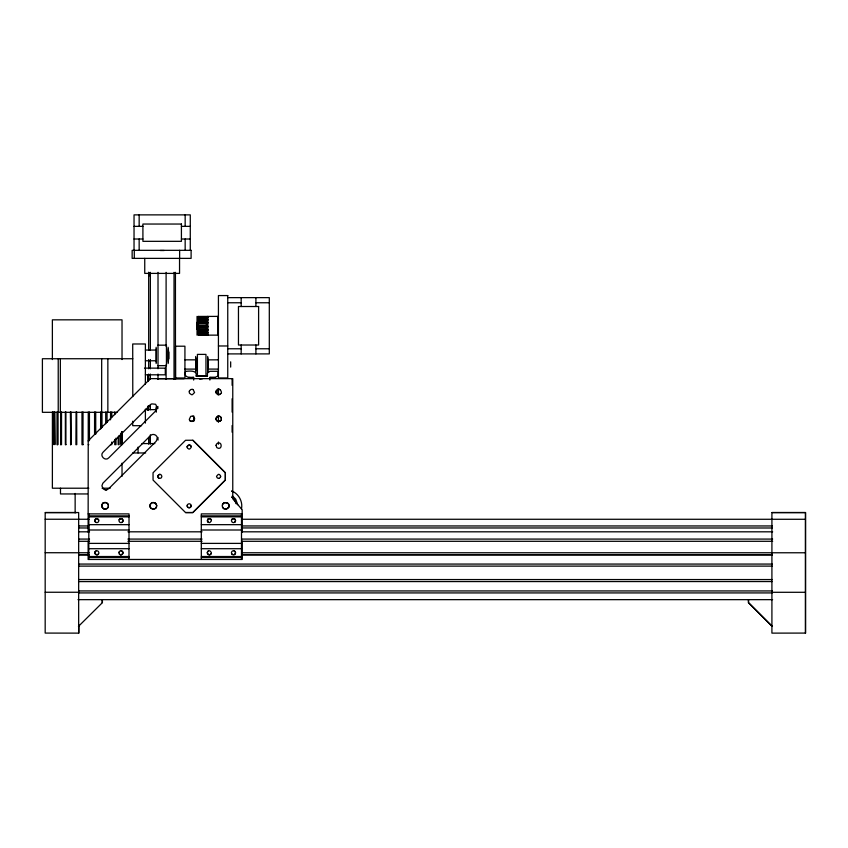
<?xml version="1.0" encoding="UTF-8"?>
<svg xmlns="http://www.w3.org/2000/svg" width="848" height="848" viewBox="0 0 848 848"><rect width="100%" height="100%" fill="white"/><g stroke="black" fill="none" stroke-linecap="round" stroke-linejoin="round"><path stroke-width="1.27" d="M190.037 421.085L193.694 421.106M196.111 376.046L207.453 375.961L196.111 376.046C197.754 369.929 189.03 371 185.595 371.403M214.745 377.381L209.88 377.434L214.745 377.466L217.968 376.046L217.968 371.307L209.859 371.307L207.389 373.152L207.453 376.056M216.039 392.274L216.123 392.539A8.904 8.904 0 0 0 216.229 393.037L217.968 394.68L217.968 388.755M148.729 437.473L148.676 444.076L148.676 437.473M156.668 505.8C156.753 511.238 147.711 509.107 150.361 504.221C152.11 500.458 158.11 503.362 156.435 507.04M216.039 419.113L217.226 421.085L219.717 421.35A9.869 9.869 0 0 0 220.003 421.212L221.254 419.802L221.254 417.873M216.07 418.827L216.187 418.053M207.824 326.83L207.431 327.042C205.545 326.416 206.594 329.628 207.824 329.681M198.443 323.152L207.824 323.152L206.52 324L206.477 325.017L206.52 325.759L207.824 326.162L198.443 326.204M207.824 319.982L206.53 321.297L206.509 322.653M102.926 503.214L101.728 505.8L103.244 508.599M198.443 320.396L206.52 320.396L207.824 317.64L198.443 317.534M228.748 507.083C230.879 502.175 222.197 500.702 222.303 505.8C222.197 510.994 230.9 509.351 228.769 504.507M241.457 509.023C243.037 501.73 238.776 493.78 231.854 491.034L233.274 491.702L231.843 491.034M216.081 418.318L216.123 419.347A2.894 2.894 0 0 0 216.378 420.089L216.399 420.205M106.943 508.62C110.611 506.426 106.806 500.373 103.223 503.002A2.883 2.883 0 0 0 102.491 503.67L102.12 504.221M189.295 391.49L189.295 392.539A2.904 2.904 0 0 0 189.549 393.281L191.394 394.649A3.169 3.169 0 0 0 192.443 394.649L194.552 392.539L193.185 389.645M216.039 391.755L216.685 390.271A9.699 9.699 0 0 1 217.014 389.953A8.045 8.045 0 0 1 217.448 389.645C221.095 387.451 222.07 393.981 221.116 393.281M220.554 476.809L220.554 476.014M206.499 333.349L207.824 335.066L206.923 333.815M122.918 521.001L122.631 521.743M119.049 552.207L119.006 552.398A1.813 1.813 0 0 0 119.006 553.182L119.536 554.189A1.696 1.696 0 0 0 120.003 554.528L120.787 554.793A1.77 1.77 0 0 0 121.37 554.762L122.949 553.182A1.813 1.813 0 0 0 122.949 552.398L121.561 550.871M187.281 446.472L187.429 447.977L188.616 448.952A1.813 1.813 0 0 0 189.782 448.952L191.171 447.415A1.707 1.707 0 0 0 191.171 446.663L190.471 445.476M157.887 475.834L157.887 477A1.961 1.961 0 0 0 159.223 478.336L160.76 478.187A1.685 1.685 0 0 0 161.364 477.689L161.777 476.809A1.77 1.77 0 0 0 161.809 476.226L161.364 475.145A1.707 1.707 0 0 0 160.929 474.753L160.208 474.445A1.707 1.707 0 0 0 159.456 474.445L157.834 476.014A1.834 1.834 0 0 0 157.919 477M108.385 506.468L108.067 507.39A3.498 3.498 0 0 1 107.23 508.397L105.078 509.182L102.958 508.418M101.792 505.143L101.983 504.507L102.014 507.083M222.367 505.154L222.558 504.518M187.281 505.228C186.295 509.012 192.92 508.037 190.864 504.687A1.707 1.707 0 0 0 190.471 504.253L189.581 503.829A1.77 1.77 0 0 0 188.807 503.829L187.927 504.253A1.685 1.685 0 0 0 187.429 504.857L187.217 505.408A1.961 1.961 0 0 0 187.525 506.913L188.256 507.549A1.59 1.59 0 0 0 188.807 507.74A1.802 1.802 0 0 0 189.592 507.751A1.59 1.59 0 0 0 190.143 507.549L191.171 506.171A1.802 1.802 0 0 0 191.171 505.408M98.686 553.564L98.792 553.182A1.802 1.802 0 0 0 98.792 552.398L98.368 551.518A1.685 1.685 0 0 0 97.764 551.02L97.403 550.871A1.813 1.813 0 0 0 96.428 550.808C92.146 552.313 97.552 556.754 98.601 553.733A2.184 2.184 0 0 1 98.389 554.041L97.764 554.56M119.112 519.824L118.974 520.396A1.77 1.77 0 0 0 119.006 520.979L119.557 522.018A1.696 1.696 0 0 0 120.024 522.368L120.787 522.601A1.823 1.823 0 0 0 121.561 522.516L122.653 521.721A1.77 1.77 0 0 0 122.949 520.206L122.653 519.474A1.707 1.707 0 0 0 122.25 519.04L121.37 518.626A1.77 1.77 0 0 0 120.787 518.594L119.197 519.644M211.205 553.532L211.3 553.182A1.802 1.802 0 0 0 211.3 552.398L209.912 550.871A1.813 1.813 0 0 0 208.947 550.808L208.226 551.105A3.604 3.604 0 0 0 207.919 551.348C205.905 553.225 209.265 556.246 210.908 554.041A2.109 2.109 0 0 0 211.184 553.596L210.283 554.56M216.219 417.873L218.031 416.251M187.281 446.451L188.807 445.062A1.77 1.77 0 0 1 189.581 445.062L190.143 445.285A1.696 1.696 0 0 1 190.62 445.635M235.14 521.743L235.437 521.001A1.77 1.77 0 0 0 235.437 520.227L235.256 519.644A1.685 1.685 0 0 0 234.758 519.04L232.522 518.849A1.696 1.696 0 0 0 232.045 519.199L231.483 520.396A1.77 1.77 0 0 0 231.515 520.979L232.066 522.018A1.696 1.696 0 0 0 232.543 522.368L233.094 522.569A1.834 1.834 0 0 0 234.069 522.516L235.161 521.721M235.341 521.361L235.415 521.181A1.802 1.802 0 0 0 235.5 520.396L235.14 519.495A2.491 2.491 0 0 0 234.737 519.061A2.014 2.014 0 0 0 234.048 518.7L233.857 518.647A1.802 1.802 0 0 0 233.094 518.626L232.691 518.764M150.234 504.518L150.234 507.083M156.339 507.252L156.106 507.666A3.477 3.477 0 0 1 155.449 508.397L153.329 509.16L151.198 508.397A3.477 3.477 0 0 1 150.541 507.666L150.372 507.39M228.769 507.104L226.628 509.023L223.819 508.62M221.116 420.089L220.459 420.905M150.372 504.231L152.046 502.716L154.601 502.716M222.695 504.231L223.066 503.68A3.477 3.477 0 0 1 223.787 503.023L224.084 502.853M189.549 390.748L190.652 389.645A2.894 2.894 0 0 1 191.394 389.391L192.443 389.391M216.378 390.748L218.222 389.391M220.819 393.726L218.519 394.691L216.378 393.281A2.894 2.894 0 0 1 216.123 392.539L216.07 392.476M207.824 316.527L206.52 318.731L198.443 318.742M216.484 417.364L216.643 417.152A3.106 3.106 0 0 1 217.268 416.601L217.629 416.4M119.335 519.432L119.536 519.199A1.696 1.696 0 0 1 120.003 518.849M231.843 519.432L232.543 518.817M206.53 318.742L207.824 317.332M158.258 475.145L159.042 474.551M187.641 445.783L187.779 445.635A1.696 1.696 0 0 1 188.256 445.285L189.793 445.136A1.813 1.813 0 0 1 190.948 446.143M122.504 521.891L121.921 522.368M235.023 521.891L234.44 522.368M102.513 503.68L102.735 503.447A3.487 3.487 0 0 1 103.52 502.853L106.382 502.716M88.128 440.918L150.414 378.643L232.765 378.643L232.765 498.815L242.168 509.69L242.168 532.247M78.429 626.418L102.407 602.652L102.407 599.653M206.52 320.396L207.824 319.473L198.443 319.442M208.248 518.944L207.325 520.396A1.77 1.77 0 0 0 207.357 520.979L207.4 521.181A1.813 1.813 0 0 0 207.781 521.87L208.947 522.569A1.813 1.813 0 0 0 209.912 522.516L211.3 520.979A1.77 1.77 0 0 0 211.343 520.396L211.004 519.474A1.707 1.707 0 0 0 210.601 519.04M95.866 551.02L95.697 551.115A3.646 3.646 0 0 0 95.411 551.348A3.636 3.636 0 0 0 95.167 551.656L94.87 552.377A1.802 1.802 0 0 0 94.849 553.182L95.04 553.733M208.385 551.02L207.908 551.359A3.636 3.636 0 0 0 207.675 551.656L207.378 552.377A1.813 1.813 0 0 0 207.357 553.182L208.248 554.433A1.961 1.961 0 0 0 208.767 554.687L208.968 554.74A1.77 1.77 0 0 0 209.721 554.762L210.124 554.613M217.978 394.585L218.222 394.649A3.169 3.169 0 0 0 219.272 394.649L219.897 394.437M220.014 421.191L217.268 421.064A3.095 3.095 0 0 1 216.675 420.534L216.378 420.089M106.678 508.758L104.452 509.097M206.52 322.865L207.824 322.569M120.374 518.7L121.54 518.7A2.003 2.003 0 0 1 122.229 519.061A2.491 2.491 0 0 1 122.631 519.495L122.981 520.396M97.425 554.687L97.244 554.74A1.77 1.77 0 0 1 96.428 554.762L96.259 554.687A1.961 1.961 0 0 1 95.729 554.433L94.891 553.373M218.954 478.389L220.236 477.53A1.961 1.961 0 0 0 220.501 477L220.533 476.809A1.802 1.802 0 0 0 220.533 476.014L219.855 474.869A1.813 1.813 0 0 0 219.166 474.488L218.975 474.445M208.767 518.7L210.474 518.944M224.688 502.599L227.518 503.023A3.477 3.477 0 0 1 228.239 503.68L228.61 504.231M233.878 554.762L234.917 554.21A1.696 1.696 0 0 0 235.256 553.733L235.468 553.182A1.77 1.77 0 0 0 235.437 552.377L235.15 551.656A2.618 2.618 0 0 0 234.79 551.253L234.069 550.871M219.272 416.198L218.424 416.167A7.537 7.537 0 0 0 218.031 416.241M218.487 416.156L217.978 416.262A8.236 8.236 0 0 0 217.629 416.389M120.787 550.776L120.024 551.02A1.696 1.696 0 0 0 119.557 551.359L119.42 551.518A2.003 2.003 0 0 0 119.027 552.186M199.725 379.151L202.418 378.77M218.954 474.445A1.707 1.707 0 0 0 218.19 474.445L216.579 476.226A1.77 1.77 0 0 0 216.611 476.809L217.459 478.092L218.975 478.389M218.466 389.349L219.017 389.349M134.037 226.363L142.909 226.363M181.419 226.363L190.281 226.363M134.037 239.009L142.909 239.009M181.419 239.009L190.281 239.009M160.314 250.51L164.173 250.51M227.773 297.637L269.304 297.637L269.304 353.902L227.773 353.902M227.773 302.757L241.171 302.757M255.905 302.757L269.304 302.757M198.443 317.269L207.824 317.269M198.443 319.283L206.53 319.283M198.443 319.897L207.824 319.897M198.443 321.297L206.53 321.297M198.443 322.579L207.824 322.579M198.443 324L206.52 324M198.443 325.759L206.52 325.759M198.443 326.798L207.824 326.798M198.443 326.957L206.53 326.957M198.443 328.674L206.52 328.674M198.443 329.766L207.824 329.766M198.443 330.285L207.824 330.285L206.53 329.745L206.53 331.144L207.824 332.607M198.443 331.144L206.53 331.144M198.443 331.907L206.53 331.907L207.824 333.052L198.443 333.094M198.443 332.702L207.824 332.702M198.443 334.589L207.824 334.589M198.443 334.78L207.824 334.78M157.876 345.168L166.441 345.168L166.441 365.658L157.876 365.658M218.424 345.973L227.752 345.973M227.773 348.772L241.171 348.772M255.905 348.772L269.304 348.772M145.421 350.054L156.127 350.054M132.786 358.736L42.4 358.736L42.4 412.319L117.035 412.319M184.938 359.838L195.655 359.838M207.919 359.859L218.424 359.838M145.421 360.771L156.127 360.771M144.499 368.117L165.286 368.18M184.938 369.103L195.655 369.103M207.919 369.081L218.424 369.103M145.39 374.805L165.286 374.805L165.286 368.127M188.807 377.381L193.641 377.381L193.662 380.063M175.557 377.985L184.928 377.985L184.928 346.207L175.557 346.207L175.557 379.13M157.368 378.685L184.122 378.685M145.421 409.648L156.127 409.648M141.595 425.685L132.712 425.685L132.712 421.223M192.835 440.25L185.553 440.282L153.043 472.771L153.064 480.063L185.553 512.574L192.835 512.574L225.367 480.063L225.367 472.771L192.835 440.25L225.335 472.771L225.335 480.063L192.835 512.552L185.553 512.552M141.945 443.578L154.866 443.578M60.727 444.659L60.727 411.99L60.685 444.659L61.522 444.659L61.522 411.99M65.921 444.659L65.36 444.659L65.36 411.99M70.914 444.659L70.416 411.99M83.03 444.659L81.98 444.659L81.98 411.99M88.256 444.659L88.828 444.659M110.558 444.659L111.766 444.659L111.766 442.041M132.712 452.959L145.655 452.959M88.828 488.215L52.375 488.215L52.417 411.99M102.078 488.215L110.155 488.215M87.27 493.949L60.484 493.949L60.484 488.215M772.115 512.542L805.6 512.542L805.6 633.085L771.913 633.127L771.913 512.584L805.399 512.584L805.399 633.127M45.389 512.584L76.288 512.584M88.128 513.888L129.023 513.888L128.991 559.457M242.168 513.888L201.294 513.888L201.326 559.457M88.807 515.881L128.991 515.881M201.326 515.881L241.5 515.881M88.807 516.856L128.991 516.856M201.326 516.856L241.5 516.856M45.177 519.241L89.125 519.262M242.698 519.262L805.399 519.283M88.807 524.668L128.991 524.668M201.326 524.668L241.5 524.668M78.525 525.951L89.125 525.951M242.698 525.951L772.252 525.951M78.525 527.944L89.125 527.997M242.698 527.944L772.252 527.997M88.807 530L128.991 530M201.326 530L241.5 530M78.938 531.813L89.528 531.813M127.921 531.813L202.057 531.813M241.775 531.813L772.655 531.813M78.938 539.084L89.528 539.084M127.921 539.084L202.057 539.084M241.775 539.084L772.655 539.084M78.938 541.3L89.528 541.3M127.921 541.3L202.057 541.3M241.775 541.3L772.655 541.3M88.807 543.388L128.991 543.388M201.326 543.388L241.5 543.388M88.807 548.709L128.991 548.709M201.326 548.709L241.5 548.709M45.177 552.716L89.125 552.769M242.698 552.769L805.399 552.769M88.807 556.521L128.991 556.521M201.326 556.521L241.5 556.521M88.807 557.496L128.991 557.496M201.326 557.496L241.5 557.496M78.525 564.068L772.252 564.068M78.525 566.114L772.252 566.114M78.525 579.555L772.252 579.555M78.525 581.601L772.252 581.548M78.525 590.939L772.252 590.939M45.177 592.254L78.663 592.254M771.913 592.296L805.399 592.296M78.525 592.922L772.252 592.922M77.984 599.653L772.592 599.653M105.141 489.805L106.721 489.89M219.24 389.38L219.272 389.391A2.904 2.904 0 0 1 220.014 389.645L220.416 389.91M192.443 416.198L191.394 416.198A2.894 2.894 0 0 0 190.652 416.453L189.295 419.347A2.894 2.894 0 0 0 189.549 420.089M219.017 416.156L219.081 416.167A2.926 2.926 0 0 1 220.014 416.463A3.095 3.095 0 0 1 220.65 416.93L221.423 418.552M234.44 551.02L235.161 551.677A1.961 1.961 0 0 1 235.405 552.207A1.823 1.823 0 0 1 235.468 553.182L235.14 553.882A2.491 2.491 0 0 1 234.737 554.316L234.578 554.433A1.961 1.961 0 0 1 233.062 554.719L232.522 554.528A1.696 1.696 0 0 1 232.045 554.189L231.515 553.182A1.802 1.802 0 0 1 231.515 552.398L231.557 552.207A1.993 1.993 0 0 1 231.928 551.518L232.066 551.359A1.696 1.696 0 0 1 232.543 551.02L233.094 550.808A1.993 1.993 0 0 1 234.112 550.893M120.395 554.719L120.575 554.762A1.834 1.834 0 0 0 121.54 554.687A2.003 2.003 0 0 0 122.229 554.316A2.491 2.491 0 0 0 122.631 553.882L122.918 553.15A1.77 1.77 0 0 0 122.918 552.377M209.933 518.7L209.753 518.647A1.77 1.77 0 0 0 208.947 518.626L208.057 519.04A1.707 1.707 0 0 0 207.665 519.474L207.919 522.029A3.604 3.604 0 0 0 208.226 522.273L208.385 522.368M97.425 518.7L95.548 519.04A1.707 1.707 0 0 0 95.146 519.474L94.817 520.396A1.77 1.77 0 0 0 94.849 520.979L94.891 521.181A1.813 1.813 0 0 0 95.262 521.87L96.428 522.569A1.813 1.813 0 0 0 97.403 522.516L97.764 522.368A1.685 1.685 0 0 0 98.368 521.87L98.792 520.979A1.77 1.77 0 0 0 98.824 520.396L97.202 518.626A1.77 1.77 0 0 0 96.428 518.626L96.259 518.7A1.961 1.961 0 0 0 95.729 518.944L94.849 520.428L95.411 522.029A3.646 3.646 0 0 0 95.707 522.273L95.866 522.368M159.254 478.336L158.534 477.975M104.124 509.023L103.52 508.758M219.844 416.379L220.819 417.131M120.183 554.613L119.854 554.454A1.505 1.505 0 0 1 119.303 553.903M97.785 518.849L98.389 519.347A2.184 2.184 0 0 1 98.601 519.644L98.697 519.856M121.921 551.02L122.271 551.253A2.618 2.618 0 0 1 122.631 551.656L122.907 552.207M210.283 518.817L210.908 519.347A2.109 2.109 0 0 1 211.184 519.792L211.205 519.856M232.543 554.56L232.373 554.454A1.495 1.495 0 0 1 231.822 553.903M106.965 503.023L107.696 503.68M232.394 495.868L235.723 499.186L237.694 504.708M223.787 508.599L222.876 507.666M772.348 626.418L748.583 602.652L748.583 599.653M772.136 626.418L748.381 602.652L748.381 599.653M207.824 334.716L206.53 333.158M233.931 499.101L231.61 496.992A10.399 10.399 0 0 1 233.953 499.08L235.903 502.79M102.703 508.196L102.12 507.401M206.52 332.776L207.824 334.494M107.844 503.892L108.427 505.419M189.549 420.089C191.33 423.671 196.725 419.686 193.821 416.93A3.095 3.095 0 0 0 193.185 416.453M222.77 507.496L222.452 506.775M156.657 505.482L155.693 503.426A3.487 3.487 0 0 0 154.898 502.832M148.792 272.346L148.824 276.31M209.88 377.349L209.88 380.042M193.694 415.891L193.694 421.202M185.595 371.307C182.988 377.169 189.602 378.197 193.641 377.381M255.905 297.637L255.905 306.51M255.905 345.019L255.905 353.902M242.168 541.119L242.168 559.457L88.128 559.457L88.128 541.024M241.5 513.92L241.5 559.457M241.171 297.637L241.171 306.51M241.171 345.019L241.171 353.902M232.119 378.643L232.119 385.342M232.119 398.74L232.119 412.128M232.119 425.537L232.119 432.215M230.667 361.831L230.667 367.099M218.424 389.253L218.424 394.362M218.424 416.05L218.424 422.325M218.424 442.02L218.424 444.246M207.919 359.626L208.036 369.304M207.866 316.399L207.866 335.14M207.866 357.856L207.866 371.085M207.686 356.457L207.686 372.526M205.958 374.604L205.958 354.39L197.404 354.39L197.404 374.604M198.241 316.399L198.241 335.14M197.033 316.399L197.033 335.14M196.842 322.388L196.842 329.13M195.909 361.068L195.909 367.354M195.846 357.856L195.846 371.085M195.676 356.457L195.676 372.526M190.281 250.33L190.281 214.873L134.037 214.873L134.037 250.33M185.161 214.873L185.161 226.363M185.161 239.009L185.161 250.33M179.628 250.33L179.628 258.375M179.543 258.375L179.543 273.395L144.743 273.395L144.743 258.375M175.441 272.346L175.462 379.353M174.031 272.346L174.031 379.353M168.847 352.058L168.847 358.746M168.519 350.51L168.519 360.315M168.349 348.708L168.349 362.107M168.158 347.267L168.158 363.548M166.102 272.346L166.102 346.323M166.102 364.82L166.102 379.353M158.014 272.346L158.014 368.785M158.014 374.063L158.014 379.353M157.876 406.489L157.876 408.524M158.014 437.473L158.014 440.112M156.329 348.708L156.329 362.107M156.329 408.312L156.329 411.852M156.149 347.277L156.149 363.538M156.149 406.881L156.149 411.905M150.361 272.346L150.361 350.288M150.361 359.531L150.361 368.785M150.361 374.063L150.361 379.353M150.361 404.454L150.361 409.732M150.361 434.833L150.361 444.076M148.676 272.346L148.676 350.288M148.676 359.531L148.676 368.785M148.676 374.063L148.676 380.667M148.676 405.768L148.676 409.732M148.114 374.954L148.103 381.473M148.114 406.234L148.103 410.135M147.944 374.954L147.944 381.473M147.944 406.234L147.944 410.135M145.368 384.08L145.39 343.981L132.712 343.981L132.786 396.631M145.39 409.096L145.39 423.067M139.157 214.873L139.157 226.363M139.157 239.009L139.157 250.33M138.065 447.097L138.065 452.959M134.291 250.33L134.291 258.375M122.027 359.552L122.027 319.834L52.375 319.834L52.375 359.552M122.027 431.59L122.027 444.659L121.752 431.59M122.027 463.135L122.027 476.332M121.147 432.893L121.147 444.659L120.628 434.197M119.102 435.512L119.102 444.659L118.201 444.659L118.201 436.815M115.985 438.119L115.985 444.659L114.745 444.659L114.745 439.423M114.745 411.99L114.745 414.598M111.766 411.99L111.766 417.216M110.558 411.99L110.558 419.824M107.855 358.736L107.855 412.319M107.039 411.99L107.039 422.442M105.714 411.99L105.714 423.746M102.195 599.653L102.195 602.652M101.739 411.99L101.739 427.668M101.686 358.736L101.59 427.668M100.658 411.99L100.658 428.971M95.718 411.99L95.739 434.197M94.584 411.99L94.573 434.197M89.432 411.99L89.432 440.737M88.807 513.92L88.807 559.457M88.256 411.99L88.128 532.247M83.03 411.99L82.998 444.659M78.864 625.23L78.864 633.127L45.177 633.085L45.177 512.542L78.663 512.542L78.663 633.085M76.68 411.99L76.765 444.659L75.917 444.659L76.076 411.99M75.143 493.441L75.143 512.839M70.914 411.99L70.776 444.659M70.585 411.99L70.585 444.659M65.921 411.99L65.911 444.659M60.346 358.736L60.346 412.319M58.226 358.736L58.226 412.319M57.728 411.99L57.728 444.659L57.007 444.659L57.028 411.99M57.696 411.99L57.696 444.659M54.834 411.99L54.834 444.659L54.378 411.99M53.021 411.99L53.032 444.659L52.862 411.99M192.528 416.198A2.894 2.894 0 0 1 193.27 416.453M187.27 447.617A1.823 1.823 0 0 1 187.588 445.868M159.424 474.445A1.802 1.802 0 0 1 160.208 474.445M216.123 391.405A2.894 2.894 0 0 1 216.378 390.652M192.528 389.391A2.894 2.894 0 0 1 193.27 389.645M189.295 391.394A2.904 2.904 0 0 1 189.549 390.652M234.578 499.917A10.95 10.95 0 0 1 236.189 503.797M208.142 519.156A1.813 1.813 0 0 1 208.629 518.934M120.755 550.765A2.003 2.003 0 0 1 121.603 550.861M157.346 407.612L156.18 410.453L108.777 457.856C105.279 461.694 99.237 455.652 103.096 452.164L150.785 404.507A3.975 3.975 0 0 1 151.792 403.892L155.576 404.263L157.346 407.612M157.346 438.416L156.18 441.257L108.777 488.649L106.71 489.752A3.583 3.583 0 0 1 105.152 489.752L104.028 489.37A3.996 3.996 0 0 1 103.096 488.649L101.908 485.819L102.82 483.265L150.488 435.575C152.788 433.01 157.537 434.971 157.346 438.416M216.081 445.38L216.675 447.341A3.095 3.095 0 0 0 217.268 447.871C222.452 450.723 222.452 440.557 217.268 443.409A3.106 3.106 0 0 0 216.675 443.939L216.378 444.384A2.894 2.894 0 0 0 216.123 445.126L216.081 445.38M181.419 224.042L142.909 224.042L142.909 241.33L181.419 241.33L181.419 224.042M191.107 250.33L132.15 250.33L132.15 258.375L191.107 258.375L191.107 250.33M227.752 295.57L218.424 295.57L218.424 377.954L227.752 377.954L227.752 295.57M258.608 306.51L238.458 306.51L238.458 345.019L258.608 345.019L258.608 306.51M217.713 316.399L198.443 316.442L198.443 335.14L217.713 335.14L217.713 316.399M89.125 554.762L78.525 554.762L89.125 554.815M772.252 554.762L242.698 554.762L772.252 554.815"/></g></svg>
